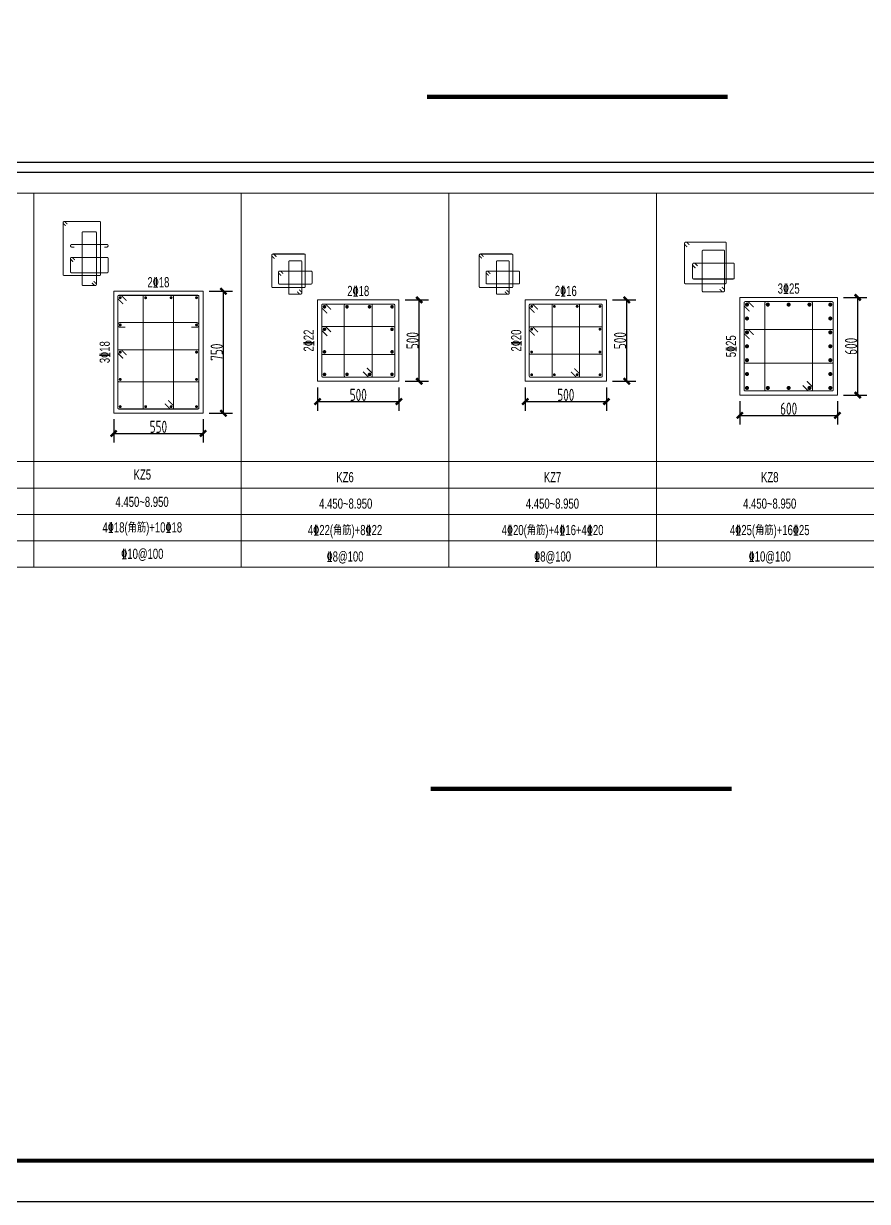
# Model space of a CAD drawing. Extents: x -695511 to 885008, y -751583 to -95266.
# Drawn here: x 270382 to 291143, y -295437 to -266473 of the extents above; entities that cross this region are included whole.
import ezdxf
from ezdxf.enums import TextEntityAlignment as Align

# ---------------------------------------------------------------- set-up
doc = ezdxf.new("R2010")
doc.units = 0
doc.header["$LTSCALE"] = 1000
doc.header["$MEASUREMENT"] = 0
for name, color, linetype in [('_0', 7, 'Continuous'), ('DIM_SYMB', 3, 'Continuous'), ('PUB_TITLE', 4, 'Continuous')]:
    doc.layers.add(name, color=color, linetype=linetype)
for name, color, linetype, lineweight in [('柱原位标注', 7, 'Continuous', 18), ('柱尺寸标注', 3, 'Continuous', 18), ('柱截面轮廓', 7, 'Continuous', 18), ('柱箍筋', 1, 'Continuous', 25), ('柱纵筋', 1, 'Continuous', 70), ('柱表文字', 7, 'Continuous', 18), ('柱表边线', 253, 'Continuous', 18)]:
    doc.layers.add(name, color=color, linetype=linetype, lineweight=lineweight)
doc.styles.add('样式 1', font='GS_TXT.shx', dxfattribs={"width": 0.7, "height": 375, "bigfont": 'yjkchn.shx'})
doc.styles.add('盈建科标注', font='yjkeng.shx', dxfattribs={"width": 0.7, "height": 300, "bigfont": 'yjkchn.shx'})
doc.dimstyles.new('盈建科结构', dxfattribs={"dimscale": 150, "dimtxt": 2.5, "dimasz": 1, "dimexe": 1.5, "dimexo": 1.5, "dimgap": 1, "dimtad": 1, "dimdec": 0, "dimzin": 0, "dimdsep": 46, "dimtxsty": '盈建科标注', "dimblk": 'ARCHTICK', "dimcen": 0.09, "dimclrt": 7, "dimadec": 0, "dimazin": 0, "dimtfac": 1, "dimtdec": 4, "dimtix": 1, "dimtmove": 2, "dimatfit": 3, "dimfxl": 1, "dimtolj": 1, "dimtzin": 0, "dimarcsym": 0})

# ---------------------------------------------------------------- blocks, each defined once
blk = doc.blocks.new('_ArchTick')
at = {"color": 0, "linetype": 'ByBlock', "const_width": 0.4}
blk.add_lwpolyline([(-0.5, -0.5), (0.5, 0.5)], dxfattribs=at)
blk = doc.blocks.new('*D358')
at = {"layer": 'Defpoints', "color": 0, "transparency": 16777216}
for p in [(277616, -275268), (279616, -275268), (279616, -275768)]:
    blk.add_point(p, dxfattribs=at)
at = {"layer": '柱尺寸标注', "color": 0, "lineweight": -2, "transparency": 16777216}
for p, q in [((277616, -275418), (277616, -275993)), ((279616, -275418), (279616, -275993)), ((277616, -275768), (279616, -275768))]:
    blk.add_line(p, q, dxfattribs=at)
at = {"layer": '柱尺寸标注', "color": 0, "linetype": 'ByBlock', "lineweight": -2, "transparency": 16777216, "xscale": 150, "yscale": 150, "zscale": 150, "rotation": 180}
blk.add_blockref('_ArchTick', (277616, -275768), dxfattribs=at)
at = {"layer": '柱尺寸标注', "color": 0, "linetype": 'ByBlock', "lineweight": -2, "transparency": 16777216, "xscale": 150, "yscale": 150, "zscale": 150}
blk.add_blockref('_ArchTick', (279616, -275768), dxfattribs=at)
at = {"layer": '柱尺寸标注', "color": 7, "lineweight": 18, "transparency": 16777216, "insert": (278616, -275603), "char_height": 300, "attachment_point": 5, "style": '盈建科标注'}
blk.add_mtext('\\A1;500', dxfattribs=at)
blk = doc.blocks.new('*D359')
at = {"layer": 'Defpoints', "color": 0, "transparency": 16777216}
for p in [(279616, -273268), (280116, -273268), (279616, -275268)]:
    blk.add_point(p, dxfattribs=at)
at = {"layer": '柱尺寸标注', "color": 0, "lineweight": -2, "transparency": 16777216}
for p, q in [((279766, -273268), (280341, -273268)), ((280116, -275268), (280116, -273268)), ((279766, -275268), (280341, -275268))]:
    blk.add_line(p, q, dxfattribs=at)
at = {"layer": '柱尺寸标注', "color": 0, "linetype": 'ByBlock', "lineweight": -2, "transparency": 16777216, "xscale": 150, "yscale": 150, "zscale": 150}
for p, rotation in [((280116, -273268), 90), ((280116, -275268), 270)]:
    blk.add_blockref('_ArchTick', p, dxfattribs=dict(at, rotation=rotation))
at = {"layer": '柱尺寸标注', "color": 7, "lineweight": 18, "transparency": 16777216, "insert": (279951, -274268), "char_height": 300, "attachment_point": 5, "rotation": 90, "style": '盈建科标注'}
blk.add_mtext('\\A1;500', dxfattribs=at)
blk = doc.blocks.new('*D360')
at = {"layer": 'Defpoints', "color": 0, "transparency": 16777216}
for p in [(282722, -275268), (284722, -275268), (284722, -275768)]:
    blk.add_point(p, dxfattribs=at)
at = {"layer": '柱尺寸标注', "color": 0, "lineweight": -2, "transparency": 16777216}
for p, q in [((282722, -275418), (282722, -275993)), ((284722, -275418), (284722, -275993)), ((282722, -275768), (284722, -275768))]:
    blk.add_line(p, q, dxfattribs=at)
at = {"layer": '柱尺寸标注', "color": 0, "linetype": 'ByBlock', "lineweight": -2, "transparency": 16777216, "xscale": 150, "yscale": 150, "zscale": 150, "rotation": 180}
blk.add_blockref('_ArchTick', (282722, -275768), dxfattribs=at)
at = {"layer": '柱尺寸标注', "color": 0, "linetype": 'ByBlock', "lineweight": -2, "transparency": 16777216, "xscale": 150, "yscale": 150, "zscale": 150}
blk.add_blockref('_ArchTick', (284722, -275768), dxfattribs=at)
at = {"layer": '柱尺寸标注', "color": 7, "lineweight": 18, "transparency": 16777216, "insert": (283722, -275603), "char_height": 300, "attachment_point": 5, "style": '盈建科标注'}
blk.add_mtext('\\A1;500', dxfattribs=at)
blk = doc.blocks.new('*D361')
at = {"layer": 'Defpoints', "color": 0, "transparency": 16777216}
for p in [(284722, -273268), (285222, -273268), (284722, -275268)]:
    blk.add_point(p, dxfattribs=at)
at = {"layer": '柱尺寸标注', "color": 0, "lineweight": -2, "transparency": 16777216}
for p, q in [((284872, -273268), (285447, -273268)), ((285222, -275268), (285222, -273268)), ((284872, -275268), (285447, -275268))]:
    blk.add_line(p, q, dxfattribs=at)
at = {"layer": '柱尺寸标注', "color": 0, "linetype": 'ByBlock', "lineweight": -2, "transparency": 16777216, "xscale": 150, "yscale": 150, "zscale": 150}
for p, rotation in [((285222, -273268), 90), ((285222, -275268), 270)]:
    blk.add_blockref('_ArchTick', p, dxfattribs=dict(at, rotation=rotation))
at = {"layer": '柱尺寸标注', "color": 7, "lineweight": 18, "transparency": 16777216, "insert": (285057, -274268), "char_height": 300, "attachment_point": 5, "rotation": 90, "style": '盈建科标注'}
blk.add_mtext('\\A1;500', dxfattribs=at)
blk = doc.blocks.new('*D362')
at = {"layer": 'Defpoints', "color": 0, "transparency": 16777216}
for p in [(288004, -275608), (290404, -275608), (290404, -276108)]:
    blk.add_point(p, dxfattribs=at)
at = {"layer": '柱尺寸标注', "color": 0, "lineweight": -2, "transparency": 16777216}
for p, q in [((288004, -275758), (288004, -276333)), ((290404, -275758), (290404, -276333)), ((288004, -276108), (290404, -276108))]:
    blk.add_line(p, q, dxfattribs=at)
at = {"layer": '柱尺寸标注', "color": 0, "linetype": 'ByBlock', "lineweight": -2, "transparency": 16777216, "xscale": 150, "yscale": 150, "zscale": 150, "rotation": 180}
blk.add_blockref('_ArchTick', (288004, -276108), dxfattribs=at)
at = {"layer": '柱尺寸标注', "color": 0, "linetype": 'ByBlock', "lineweight": -2, "transparency": 16777216, "xscale": 150, "yscale": 150, "zscale": 150}
blk.add_blockref('_ArchTick', (290404, -276108), dxfattribs=at)
at = {"layer": '柱尺寸标注', "color": 7, "lineweight": 18, "transparency": 16777216, "insert": (289204, -275943), "char_height": 300, "attachment_point": 5, "style": '盈建科标注'}
blk.add_mtext('\\A1;600', dxfattribs=at)
blk = doc.blocks.new('*D363')
at = {"layer": 'Defpoints', "color": 0, "transparency": 16777216}
for p in [(290404, -273208), (290904, -273208), (290404, -275608)]:
    blk.add_point(p, dxfattribs=at)
at = {"layer": '柱尺寸标注', "color": 0, "lineweight": -2, "transparency": 16777216}
for p, q in [((290554, -273208), (291129, -273208)), ((290904, -275608), (290904, -273208)), ((290554, -275608), (291129, -275608))]:
    blk.add_line(p, q, dxfattribs=at)
at = {"layer": '柱尺寸标注', "color": 0, "linetype": 'ByBlock', "lineweight": -2, "transparency": 16777216, "xscale": 150, "yscale": 150, "zscale": 150}
for p, rotation in [((290904, -273208), 90), ((290904, -275608), 270)]:
    blk.add_blockref('_ArchTick', p, dxfattribs=dict(at, rotation=rotation))
at = {"layer": '柱尺寸标注', "color": 7, "lineweight": 18, "transparency": 16777216, "insert": (290739, -274408), "char_height": 300, "attachment_point": 5, "rotation": 90, "style": '盈建科标注'}
blk.add_mtext('\\A1;600', dxfattribs=at)
blk = doc.blocks.new('*D374')
at = {"layer": 'Defpoints', "color": 0, "transparency": 16777216}
for p in [(272599, -276053), (274799, -276053), (274799, -276553)]:
    blk.add_point(p, dxfattribs=at)
at = {"layer": '柱尺寸标注', "color": 0, "lineweight": -2, "transparency": 16777216}
for p, q in [((272599, -276203), (272599, -276778)), ((274799, -276203), (274799, -276778)), ((272599, -276553), (274799, -276553))]:
    blk.add_line(p, q, dxfattribs=at)
at = {"layer": '柱尺寸标注', "color": 0, "linetype": 'ByBlock', "lineweight": -2, "transparency": 16777216, "xscale": 150, "yscale": 150, "zscale": 150, "rotation": 180}
blk.add_blockref('_ArchTick', (272599, -276553), dxfattribs=at)
at = {"layer": '柱尺寸标注', "color": 0, "linetype": 'ByBlock', "lineweight": -2, "transparency": 16777216, "xscale": 150, "yscale": 150, "zscale": 150}
blk.add_blockref('_ArchTick', (274799, -276553), dxfattribs=at)
at = {"layer": '柱尺寸标注', "color": 7, "lineweight": 18, "transparency": 16777216, "insert": (273699, -276388), "char_height": 300, "attachment_point": 5, "style": '盈建科标注'}
blk.add_mtext('\\A1;550', dxfattribs=at)
blk = doc.blocks.new('*D375')
at = {"layer": 'Defpoints', "color": 0, "transparency": 16777216}
for p in [(274799, -273053), (275299, -273053), (274799, -276053)]:
    blk.add_point(p, dxfattribs=at)
at = {"layer": '柱尺寸标注', "color": 0, "lineweight": -2, "transparency": 16777216}
for p, q in [((274949, -273053), (275524, -273053)), ((275299, -276053), (275299, -273053)), ((274949, -276053), (275524, -276053))]:
    blk.add_line(p, q, dxfattribs=at)
at = {"layer": '柱尺寸标注', "color": 0, "linetype": 'ByBlock', "lineweight": -2, "transparency": 16777216, "xscale": 150, "yscale": 150, "zscale": 150}
for p, rotation in [((275299, -273053), 90), ((275299, -276053), 270)]:
    blk.add_blockref('_ArchTick', p, dxfattribs=dict(at, rotation=rotation))
at = {"layer": '柱尺寸标注', "color": 7, "lineweight": 18, "transparency": 16777216, "insert": (275134, -274553), "char_height": 300, "attachment_point": 5, "rotation": 90, "style": '盈建科标注'}
blk.add_mtext('\\A1;750', dxfattribs=at)

msp = doc.modelspace()

# ---------------------------------------------------------------- linework, layer by layer
at = {"layer": '_0'}
for points in [[(248237.5, -269877.3), (319537.5, -269877.3)], [(248237.5, -270126.3), (319537.5, -270126.3)]]:
    msp.add_lwpolyline(points, dxfattribs=at)
at = {"layer": 'DIM_SYMB', "const_width": 105}
for points in [[(280303.5, -268271.8), (287707.3, -268271.8)], [(280397, -285289.8), (287800.8, -285289.8)]]:
    msp.add_lwpolyline(points, dxfattribs=at)
at = {"layer": 'PUB_TITLE'}
msp.add_lwpolyline([(245737.5, -295436.5), (329837.5, -295436.5), (329837.5, -236036.5), (245737.5, -236036.5)], close=True, dxfattribs=at)
at = {"layer": 'PUB_TITLE', "const_width": 100}
msp.add_lwpolyline([(248237.5, -294436.5), (328837.5, -294436.5), (328837.5, -237036.5), (248237.5, -237036.5)], close=True, dxfattribs=at)
at = {"layer": '柱截面轮廓', "lineweight": 18}
for points in [[(274798.8, -273053.3), (272598.8, -273053.3), (272598.8, -276053.3), (274798.8, -276053.3)], [(279616.1, -273268.3), (277616.1, -273268.3), (277616.1, -275268.3), (279616.1, -275268.3)], [(284721.5, -273268.3), (282721.5, -273268.3), (282721.5, -275268.3), (284721.5, -275268.3)], [(290404.3, -273208.3), (288004.3, -273208.3), (288004.3, -275608.3), (290404.3, -275608.3)]]:
    msp.add_lwpolyline(points, close=True, dxfattribs=at)
at = {"layer": '柱箍筋', "lineweight": 25, "const_width": 25}
for points in [[(271461.6, -271406.3), (271405, -271349.8, 0.6681786), (271353, -271371.3), (271353, -272640.8, 0.4142136), (271378, -272665.8), (272253, -272665.8, 0.4142136), (272278, -272640.8), (272278, -271365.8, 0.4142136), (272253, -271340.8), (271383.5, -271340.8, 0.6681786), (271361.9, -271392.9), (271418.5, -271449.5)], [(272064.7, -272850.3), (272121.2, -272906.9, 0.6681786), (272173.3, -272885.3), (272173.3, -271615.8, 0.4142136), (272148.3, -271590.8), (271849.3, -271590.8, 0.4142136), (271824.3, -271615.8), (271824.3, -272890.8, 0.4142136), (271849.3, -272915.8), (272142.8, -272915.8, 0.6681786), (272164.4, -272863.8), (272107.8, -272807.2)], [(271630.8, -271967.8), (271566.8, -271967.8, -1), (271566.8, -271906.8), (272430.8, -271906.8, -1), (272430.8, -271967.8), (272366.8, -271967.8)], [(286762.3, -271913.4), (286705.8, -271856.8, 0.6681786), (286641.8, -271883.3), (286641.8, -272845.8, 0.4142136), (286666.8, -272870.8), (287641.8, -272870.8, 0.4142136), (287666.8, -272845.8), (287666.8, -271870.8, 0.4142136), (287641.8, -271845.8), (286679.3, -271845.8, 0.6681786), (286652.7, -271909.9), (286709.3, -271966.4)], [(271601.8, -272331.5), (271545.2, -272274.9, -0.6681786), (271566.8, -272222.8), (272436.3, -272222.8, -0.4142136), (272461.3, -272247.8), (272461.3, -272574.8, -0.4142136), (272436.3, -272599.8), (271561.3, -272599.8, -0.4142136), (271536.3, -272574.8), (271536.3, -272253.3, -0.6681786), (271588.4, -272231.8), (271644.9, -272288.3)], [(276602.4, -272205.8), (276545.8, -272149.3, 0.6681786), (276486.9, -272173.7), (276486.9, -272939.2, 0.4142136), (276511.9, -272964.2), (277286.9, -272964.2, 0.4142136), (277311.9, -272939.2), (277311.9, -272164.2, 0.4142136), (277286.9, -272139.2), (276521.4, -272139.2, 0.6681786), (276497, -272198.1), (276553.6, -272254.6)], [(281697.6, -272204.1), (281641, -272147.5, 0.6681786), (281592.4, -272167.7), (281592.4, -272939.2, 0.4142136), (281617.4, -272964.2), (282392.4, -272964.2, 0.4142136), (282417.4, -272939.2), (282417.4, -272164.2, 0.4142136), (282392.4, -272139.2), (281620.9, -272139.2, 0.6681786), (281600.7, -272187.8), (281657.3, -272244.4)], [(287508.7, -273003.3), (287565.2, -273059.9, 0.6681786), (287629.3, -273033.3), (287629.3, -272070.8, 0.4142136), (287604.3, -272045.8), (287104.3, -272045.8, 0.4142136), (287079.3, -272070.8), (287079.3, -273045.8, 0.4142136), (287104.3, -273070.8), (287591.8, -273070.8, 0.6681786), (287618.3, -273006.8), (287561.7, -272950.2)], [(276720.3, -272673.3), (276663.7, -272616.7, -0.6681786), (276688.1, -272557.8), (277453.6, -272557.8, -0.4142136), (277478.6, -272582.8), (277478.6, -272853.8, -0.4142136), (277453.6, -272878.8), (276678.6, -272878.8, -0.4142136), (276653.6, -272853.8), (276653.6, -272592.3, -0.6681786), (276712.5, -272567.9), (276769, -272624.5)], [(277111.1, -273064.2), (277167.7, -273120.7, 0.6681786), (277226.6, -273096.3), (277226.6, -272330.8, 0.4142136), (277201.6, -272305.8), (276930.6, -272305.8, 0.4142136), (276905.6, -272330.8), (276905.6, -273105.8, 0.4142136), (276930.6, -273130.8), (277192.1, -273130.8, 0.6681786), (277216.5, -273071.9), (277159.9, -273015.4)], [(282222.8, -273065.9), (282279.4, -273122.5, 0.6681786), (282328, -273102.3), (282328, -272330.8, 0.4142136), (282303, -272305.8), (282040, -272305.8, 0.4142136), (282015, -272330.8), (282015, -273105.8, 0.4142136), (282040, -273130.8), (282299.5, -273130.8, 0.6681786), (282319.7, -273082.2), (282263.1, -273025.6)], [(286909.3, -272483.1), (286852.7, -272426.5, -0.6681786), (286879.3, -272362.5), (287841.8, -272362.5, -0.4142136), (287866.8, -272387.5), (287866.8, -272729.2, -0.4142136), (287841.8, -272754.2), (286866.8, -272754.2, -0.4142136), (286841.8, -272729.2), (286841.8, -272400, -0.6681786), (286905.8, -272373.5), (286962.3, -272430.1)], [(281824, -272667.1), (281767.4, -272610.5, -0.6681786), (281787.5, -272561.8), (282559, -272561.8, -0.4142136), (282584, -272586.8), (282584, -272849.8, -0.4142136), (282559, -272874.8), (281784, -272874.8, -0.4142136), (281759, -272849.8), (281759, -272590.3, -0.6681786), (281807.7, -272570.2), (281864.3, -272626.8)], [(272914.3, -273286.1), (272791.4, -273163.2, 0.1989124), (272773.7, -273155.8), (272726.3, -273155.8, 0.4142136), (272701.3, -273180.8), (272701.3, -275925.8, 0.4142136), (272726.3, -275950.8), (274671.3, -275950.8, 0.4142136), (274696.3, -275925.8), (274696.3, -273180.8, 0.4142136), (274671.3, -273155.8), (272726.3, -273155.8, 0.4142136), (272701.3, -273180.8), (272701.3, -273228.2, 0.1989124), (272708.6, -273245.9), (272831.6, -273368.8)], [(273857.3, -275820.6), (273980.3, -275943.5, 0.1989124), (273997.9, -275950.8), (274045.3, -275950.8, 0.4142136), (274070.3, -275925.8), (274070.3, -273180.8, 0.4142136), (274045.3, -273155.8), (273352.3, -273155.8, 0.4142136), (273327.3, -273180.8), (273327.3, -275925.8, 0.4142136), (273352.3, -275950.8), (274045.3, -275950.8, 0.4142136), (274070.3, -275925.8), (274070.3, -275878.5, 0.1989124), (274063, -275860.8), (273940, -275737.8)], [(277945.2, -273503.4), (277820.9, -273379.1, 0.1989124), (277800.9, -273370.8), (277746.8, -273370.8, 0.4142136), (277718.6, -273399.1), (277718.6, -275137.6, 0.4142136), (277746.8, -275165.8), (279485.3, -275165.8, 0.4142136), (279513.6, -275137.6), (279513.6, -273399.1, 0.4142136), (279485.3, -273370.8), (277746.8, -273370.8, 0.4142136), (277718.6, -273399.1), (277718.6, -273453.2, 0.1989124), (277726.9, -273473.2), (277851.2, -273597.5)], [(278732.9, -275033.2), (278857.3, -275157.6, 0.1989124), (278877.2, -275165.8), (278931.3, -275165.8, 0.4142136), (278959.6, -275137.6), (278959.6, -273399.1, 0.4142136), (278931.3, -273370.8), (278300.8, -273370.8, 0.4142136), (278272.6, -273399.1), (278272.6, -275137.6, 0.4142136), (278300.8, -275165.8), (278931.3, -275165.8, 0.4142136), (278959.6, -275137.6), (278959.6, -275083.5, 0.1989124), (278951.3, -275063.5), (278827, -274939.2)], [(283035.3, -273500.8), (282912.7, -273378.2, 0.1989124), (282895, -273370.8), (282849, -273370.8, 0.4142136), (282824, -273395.8), (282824, -275140.8, 0.4142136), (282849, -275165.8), (284594, -275165.8, 0.4142136), (284619, -275140.8), (284619, -273395.8, 0.4142136), (284594, -273370.8), (282849, -273370.8, 0.4142136), (282824, -273395.8), (282824, -273441.8, 0.1989124), (282831.4, -273459.5), (282954, -273582.1)], [(283847.7, -275035.9), (283970.4, -275158.5, 0.1989124), (283988.1, -275165.8), (284034, -275165.8, 0.4142136), (284059, -275140.8), (284059, -273395.8, 0.4142136), (284034, -273370.8), (283409, -273370.8, 0.4142136), (283384, -273395.8), (283384, -275140.8, 0.4142136), (283409, -275165.8), (284034, -275165.8, 0.4142136), (284059, -275140.8), (284059, -275094.9, 0.1989124), (284051.7, -275077.2), (283929.1, -274954.5)], [(288343.7, -273445.2), (288218.4, -273320, 0.1989124), (288196.4, -273310.8), (288138, -273310.8, 0.4142136), (288106.8, -273342.1), (288106.8, -275474.6, 0.4142136), (288138, -275505.8), (290270.5, -275505.8, 0.4142136), (290301.8, -275474.6), (290301.8, -273342.1, 0.4142136), (290270.5, -273310.8), (288138, -273310.8, 0.4142136), (288106.8, -273342.1), (288106.8, -273400.4, 0.1989124), (288115.9, -273422.5), (288241.1, -273547.7)], [(289552.4, -275371.5), (289677.6, -275496.7, 0.1989124), (289699.7, -275505.8), (289758, -275505.8, 0.4142136), (289789.3, -275474.6), (289789.3, -273342.1, 0.4142136), (289758, -273310.8), (288650.5, -273310.8, 0.4142136), (288619.3, -273342.1), (288619.3, -275474.6, 0.4142136), (288650.5, -275505.8), (289758, -275505.8, 0.4142136), (289789.3, -275474.6), (289789.3, -275416.2, 0.1989124), (289780.1, -275394.2), (289654.9, -275268.9)], [(272887.8, -273942.3), (272759.8, -273942.3, -1), (272759.8, -273825.3), (274637.8, -273825.3, -1), (274637.8, -273942.3), (274509.8, -273942.3)], [(277851.2, -274151.5), (277726.9, -274027.2, -0.1989124), (277718.6, -274007.2), (277718.6, -273953.1, -0.4142136), (277746.8, -273924.8), (279485.3, -273924.8, -0.4142136), (279513.6, -273953.1), (279513.6, -274583.6, -0.4142136), (279485.3, -274611.8), (277746.8, -274611.8, -0.4142136), (277718.6, -274583.6), (277718.6, -273953.1, -0.4142136), (277746.8, -273924.8), (277800.9, -273924.8, -0.1989124), (277820.9, -273933.1), (277945.2, -274057.4)], [(282954, -274142.1), (282831.4, -274019.5, -0.1989124), (282824, -274001.8), (282824, -273955.8, -0.4142136), (282849, -273930.8), (284594, -273930.8, -0.4142136), (284619, -273955.8), (284619, -274580.8, -0.4142136), (284594, -274605.8), (282849, -274605.8, -0.4142136), (282824, -274580.8), (282824, -273955.8, -0.4142136), (282849, -273930.8), (282895, -273930.8, -0.1989124), (282912.7, -273938.2), (283035.3, -274060.8)], [(288241.1, -274231.1), (288115.9, -274105.9, -0.1989124), (288106.8, -274083.8), (288106.8, -274025.4, -0.4142136), (288138, -273994.2), (290270.5, -273994.2, -0.4142136), (290301.8, -274025.4), (290301.8, -274791.3, -0.4142136), (290270.5, -274822.5), (288138, -274822.5, -0.4142136), (288106.8, -274791.3), (288106.8, -274025.4, -0.4142136), (288138, -273994.2), (288196.4, -273994.2, -0.1989124), (288218.4, -274003.3), (288343.7, -274128.5)], [(272831.6, -274707.8), (272708.6, -274584.9, -0.1989124), (272701.3, -274567.2), (272701.3, -274519.8, -0.4142136), (272726.3, -274494.8), (274671.3, -274494.8, -0.4142136), (274696.3, -274519.8), (274696.3, -275256.3, -0.4142136), (274671.3, -275281.3), (272726.3, -275281.3, -0.4142136), (272701.3, -275256.3), (272701.3, -274519.8, -0.4142136), (272726.3, -274494.8), (272773.7, -274494.8, -0.1989124), (272791.4, -274502.2), (272914.3, -274625.1)]]:
    msp.add_lwpolyline(points, format="xyb", dxfattribs=at)
at = {"layer": '柱纵筋', "lineweight": 70}
for points, const_width in [([(272777.8, -273214.3, 1), (272741.8, -273214.3, 1)], 36), ([(273403.8, -273214.3, 1), (273367.8, -273214.3, 1)], 36), ([(274029.8, -273214.3, 1), (273993.8, -273214.3, 1)], 36), ([(274655.8, -273214.3, 1), (274619.8, -273214.3, 1)], 36), ([(277807.1, -273437.3, 1), (277763.1, -273437.3, 1)], 44), ([(279469.1, -273437.3, 1), (279425.1, -273437.3, 1)], 44), ([(282899, -273428.3, 1), (282864, -273428.3, 1)], 35), ([(283459, -273428.3, 1), (283424, -273428.3, 1)], 35), ([(284019, -273428.3, 1), (283984, -273428.3, 1)], 35), ([(284579, -273428.3, 1), (284544, -273428.3, 1)], 35), ([(288204.3, -273383.3, 1), (288154.3, -273383.3, 1)], 50), ([(288716.8, -273383.3, 1), (288666.8, -273383.3, 1)], 50), ([(289229.3, -273383.3, 1), (289179.3, -273383.3, 1)], 50), ([(289741.8, -273383.3, 1), (289691.8, -273383.3, 1)], 50), ([(290254.3, -273383.3, 1), (290204.3, -273383.3, 1)], 50), ([(288204.3, -273725, 1), (288154.3, -273725, 1)], 50), ([(290254.3, -273725, 1), (290204.3, -273725, 1)], 50), ([(272777.8, -273883.8, 1), (272741.8, -273883.8, 1)], 36), ([(274655.8, -273883.8, 1), (274619.8, -273883.8, 1)], 36), ([(277807.1, -273991.3, 1), (277763.1, -273991.3, 1)], 44), ([(279469.1, -273991.3, 1), (279425.1, -273991.3, 1)], 44), ([(288204.3, -274066.7, 1), (288154.3, -274066.7, 1)], 50), ([(290254.3, -274066.7, 1), (290204.3, -274066.7, 1)], 50), ([(272777.8, -274553.3, 1), (272741.8, -274553.3, 1)], 36), ([(274655.8, -274553.3, 1), (274619.8, -274553.3, 1)], 36), ([(277807.1, -274545.3, 1), (277763.1, -274545.3, 1)], 44), ([(279469.1, -274545.3, 1), (279425.1, -274545.3, 1)], 44), ([(288204.3, -274408.3, 1), (288154.3, -274408.3, 1)], 50), ([(290254.3, -274408.3, 1), (290204.3, -274408.3, 1)], 50), ([(288204.3, -274750, 1), (288154.3, -274750, 1)], 50), ([(290254.3, -274750, 1), (290204.3, -274750, 1)], 50), ([(277807.1, -275099.3, 1), (277763.1, -275099.3, 1)], 44), ([(279469.1, -275099.3, 1), (279425.1, -275099.3, 1)], 44), ([(282899, -275108.3, 1), (282864, -275108.3, 1)], 35), ([(283459, -275108.3, 1), (283424, -275108.3, 1)], 35), ([(284019, -275108.3, 1), (283984, -275108.3, 1)], 35), ([(284579, -275108.3, 1), (284544, -275108.3, 1)], 35), ([(288204.3, -275091.7, 1), (288154.3, -275091.7, 1)], 50), ([(290254.3, -275091.7, 1), (290204.3, -275091.7, 1)], 50), ([(272777.8, -275222.8, 1), (272741.8, -275222.8, 1)], 36), ([(274655.8, -275222.8, 1), (274619.8, -275222.8, 1)], 36), ([(288204.3, -275433.3, 1), (288154.3, -275433.3, 1)], 50), ([(288716.8, -275433.3, 1), (288666.8, -275433.3, 1)], 50), ([(289229.3, -275433.3, 1), (289179.3, -275433.3, 1)], 50), ([(289741.8, -275433.3, 1), (289691.8, -275433.3, 1)], 50), ([(290254.3, -275433.3, 1), (290204.3, -275433.3, 1)], 50), ([(272777.8, -275892.3, 1), (272741.8, -275892.3, 1)], 36), ([(273403.8, -275892.3, 1), (273367.8, -275892.3, 1)], 36), ([(274029.8, -275892.3, 1), (273993.8, -275892.3, 1)], 36), ([(274655.8, -275892.3, 1), (274619.8, -275892.3, 1)], 36)]:
    msp.add_lwpolyline(points, format="xyb", close=True, dxfattribs=dict(at, const_width=const_width))
at = {"layer": '柱纵筋', "lineweight": 35}
for points, const_width in [([(278361.1, -273437.3, 1), (278317.1, -273437.3, 1)], 44), ([(278915.1, -273437.3, 1), (278871.1, -273437.3, 1)], 44), ([(282899, -273988.3, 1), (282864, -273988.3, 1)], 35), ([(284579, -273988.3, 1), (284544, -273988.3, 1)], 35), ([(282899, -274548.3, 1), (282864, -274548.3, 1)], 35), ([(284579, -274548.3, 1), (284544, -274548.3, 1)], 35), ([(278361.1, -275099.3, 1), (278317.1, -275099.3, 1)], 44), ([(278915.1, -275099.3, 1), (278871.1, -275099.3, 1)], 44)]:
    msp.add_lwpolyline(points, format="xyb", close=True, dxfattribs=dict(at, const_width=const_width))
at = {"layer": '柱表边线', "lineweight": 18}
for p, q in [((265527.4, -270643.3), (270632.9, -270643.3)), ((270632.9, -270643.3), (270632.9, -277243.3)), ((270632.9, -270643.3), (270632.9, -277243.3)), ((270632.9, -270643.3), (270632.9, -277243.3)), ((270632.9, -270643.3), (270632.9, -277243.3)), ((270632.9, -270643.3), (275738.4, -270643.3)), ((275738.4, -270643.3), (275738.4, -277243.3)), ((275738.4, -270643.3), (275738.4, -277243.3)), ((275738.4, -270643.3), (280843.8, -270643.3)), ((275738.4, -270643.3), (275738.4, -277243.3)), ((280843.8, -270643.3), (280843.8, -277243.3)), ((280843.8, -270643.3), (280843.8, -277243.3)), ((280843.8, -270643.3), (280843.8, -277243.3)), ((280843.8, -270643.3), (280843.8, -277243.3)), ((280843.8, -270643.3), (285949.3, -270643.3)), ((285949.3, -270643.3), (285949.3, -277243.3)), ((285949.3, -270643.3), (285949.3, -277243.3)), ((285949.3, -270643.3), (285949.3, -277243.3)), ((285949.3, -270643.3), (285949.3, -277243.3)), ((285949.3, -270643.3), (291529.3, -270643.3)), ((265527.4, -277243.3), (270632.9, -277243.3)), ((270632.9, -277243.3), (270632.9, -277893.3)), ((270632.9, -277243.3), (270632.9, -277893.3)), ((270632.9, -277243.3), (270632.9, -277893.3)), ((270632.9, -277243.3), (275738.4, -277243.3)), ((270632.9, -277243.3), (270632.9, -277893.3)), ((275738.4, -277243.3), (275738.4, -277893.3)), ((275738.4, -277243.3), (280843.8, -277243.3)), ((275738.4, -277243.3), (275738.4, -277893.3)), ((275738.4, -277243.3), (275738.4, -277893.3)), ((275738.4, -277243.3), (275738.4, -277893.3)), ((280843.8, -277243.3), (280843.8, -277893.3)), ((280843.8, -277243.3), (280843.8, -277893.3)), ((280843.8, -277243.3), (280843.8, -277893.3)), ((280843.8, -277243.3), (285949.3, -277243.3)), ((280843.8, -277243.3), (280843.8, -277893.3)), ((285949.3, -277243.3), (285949.3, -277893.3)), ((285949.3, -277243.3), (285949.3, -277893.3)), ((285949.3, -277243.3), (285949.3, -277893.3)), ((285949.3, -277243.3), (291529.3, -277243.3)), ((285949.3, -277243.3), (285949.3, -277893.3)), ((265527.4, -277893.3), (270632.9, -277893.3)), ((270632.9, -277893.3), (270632.9, -278543.3)), ((270632.9, -277893.3), (270632.9, -278543.3)), ((270632.9, -277893.3), (270632.9, -278543.3)), ((270632.9, -277893.3), (275738.4, -277893.3)), ((270632.9, -277893.3), (270632.9, -278543.3)), ((275738.4, -277893.3), (275738.4, -278543.3)), ((275738.4, -277893.3), (280843.8, -277893.3)), ((275738.4, -277893.3), (275738.4, -278543.3)), ((275738.4, -277893.3), (275738.4, -278543.3)), ((275738.4, -277893.3), (275738.4, -278543.3)), ((280843.8, -277893.3), (280843.8, -278543.3)), ((280843.8, -277893.3), (280843.8, -278543.3)), ((280843.8, -277893.3), (280843.8, -278543.3)), ((280843.8, -277893.3), (285949.3, -277893.3)), ((280843.8, -277893.3), (280843.8, -278543.3)), ((285949.3, -277893.3), (285949.3, -278543.3)), ((285949.3, -277893.3), (285949.3, -278543.3)), ((285949.3, -277893.3), (285949.3, -278543.3)), ((285949.3, -277893.3), (291529.3, -277893.3)), ((285949.3, -277893.3), (285949.3, -278543.3)), ((265527.4, -278543.3), (270632.9, -278543.3)), ((270632.9, -278543.3), (270632.9, -279193.3)), ((270632.9, -278543.3), (270632.9, -279193.3)), ((270632.9, -278543.3), (270632.9, -279193.3)), ((270632.9, -278543.3), (275738.4, -278543.3)), ((270632.9, -278543.3), (270632.9, -279193.3)), ((275738.4, -278543.3), (275738.4, -279193.3)), ((275738.4, -278543.3), (280843.8, -278543.3)), ((275738.4, -278543.3), (275738.4, -279193.3)), ((275738.4, -278543.3), (275738.4, -279193.3)), ((275738.4, -278543.3), (275738.4, -279193.3)), ((280843.8, -278543.3), (280843.8, -279193.3)), ((280843.8, -278543.3), (280843.8, -279193.3)), ((280843.8, -278543.3), (280843.8, -279193.3)), ((280843.8, -278543.3), (285949.3, -278543.3)), ((280843.8, -278543.3), (280843.8, -279193.3)), ((285949.3, -278543.3), (285949.3, -279193.3)), ((285949.3, -278543.3), (285949.3, -279193.3)), ((285949.3, -278543.3), (285949.3, -279193.3)), ((285949.3, -278543.3), (291529.3, -278543.3)), ((285949.3, -278543.3), (285949.3, -279193.3)), ((265527.4, -279193.3), (270632.9, -279193.3)), ((270632.9, -279193.3), (270632.9, -279843.3)), ((270632.9, -279193.3), (270632.9, -279843.3)), ((270632.9, -279193.3), (270632.9, -279843.3)), ((270632.9, -279193.3), (275738.4, -279193.3)), ((270632.9, -279193.3), (270632.9, -279843.3)), ((275738.4, -279193.3), (275738.4, -279843.3)), ((275738.4, -279193.3), (280843.8, -279193.3)), ((275738.4, -279193.3), (275738.4, -279843.3)), ((275738.4, -279193.3), (275738.4, -279843.3)), ((275738.4, -279193.3), (275738.4, -279843.3)), ((275738.4, -279193.3), (275738.4, -279843.3)), ((275738.4, -279193.3), (275738.4, -279843.3)), ((280843.8, -279193.3), (280843.8, -279843.3)), ((280843.8, -279193.3), (280843.8, -279843.3)), ((280843.8, -279193.3), (280843.8, -279843.3)), ((280843.8, -279193.3), (285949.3, -279193.3)), ((280843.8, -279193.3), (280843.8, -279843.3)), ((285949.3, -279193.3), (285949.3, -279843.3)), ((285949.3, -279193.3), (285949.3, -279843.3)), ((285949.3, -279193.3), (285949.3, -279843.3)), ((285949.3, -279193.3), (291529.3, -279193.3)), ((285949.3, -279193.3), (285949.3, -279843.3)), ((265527.4, -279843.3), (270632.9, -279843.3)), ((270632.9, -279843.3), (275738.4, -279843.3)), ((275738.4, -279843.3), (280843.8, -279843.3)), ((280843.8, -279843.3), (285949.3, -279843.3)), ((285949.3, -279843.3), (291529.3, -279843.3))]:
    msp.add_line(p, q, dxfattribs=at)

# ---------------------------------------------------------------- texts
at = {"layer": '柱原位标注', "style": '样式 1', "width": 0.7}
for s, p in [('2%%13218', (273698.8, -273033.3)), ('2%%13218', (278616.1, -273248.3)), ('2%%13216', (283721.5, -273248.3)), ('3%%13225', (289204.3, -273188.3))]:
    msp.add_text(s, height=250, dxfattribs=at).set_placement(p, align=Align.BOTTOM_CENTER)
for s, p in [('2%%13222', (277596.1, -274268.3)), ('2%%13220', (282701.5, -274268.3)), ('5%%13225', (287984.3, -274408.3)), ('3%%13218', (272578.8, -274553.3))]:
    msp.add_text(s, height=250, rotation=90, dxfattribs=at).set_placement(p, align=Align.BOTTOM_CENTER)
at = {"layer": '柱表文字', "style": '样式 1', "width": 0.7}
for s, p in [('KZ5', (273303.8, -277561.8)), ('KZ6', (278291.1, -277626.8)), ('KZ7', (283396.5, -277626.8)), ('KZ8', (288739.3, -277626.8)), ('4.450~8.950', (273297.3, -278233.3)), ('4.450~8.950', (278307.9, -278276.8)), ('4.450~8.950', (283392.9, -278276.8)), ('4.450~8.950', (288737.9, -278276.8)), ('4%%13218(角筋)+10%%13218', (273303.8, -278861.8)), ('4%%13222(角筋)+8%%13222', (278291.1, -278926.8)), ('4%%13220(角筋)+4%%13216+4%%13220', (283396.5, -278926.8)), ('4%%13225(角筋)+16%%13225', (288739.3, -278926.8)), ('%%13210@100', (273303.8, -279511.8)), ('%%1328@100', (278291.1, -279576.8)), ('%%1328@100', (283396.5, -279576.8)), ('%%13210@100', (288739.3, -279576.8))]:
    msp.add_text(s, height=250, dxfattribs=at).set_placement(p, align=Align.MIDDLE_CENTER)

# ---------------------------------------------------------------- dimensions: what is measured, and where the dimension line sits
at = {"layer": '柱尺寸标注', "lineweight": 18}
for p1, p2, picture, middle in [((274798.8, -276053.3), (274798.8, -273053.3), '*D375', (275133.8, -274553.3)), ((290404.3, -275608.3), (290404.3, -273208.3), '*D363', (290739.3, -274408.3)), ((279616.1, -275268.3), (279616.1, -273268.3), '*D359', (279951.1, -274268.3)), ((284721.5, -275268.3), (284721.5, -273268.3), '*D361', (285056.5, -274268.3)), ((277616.1, -275268.3), (279616.1, -275268.3), '*D358', (278616.1, -275603.3)), ((282721.5, -275268.3), (284721.5, -275268.3), '*D360', (283721.5, -275603.3)), ((288004.3, -275608.3), (290404.3, -275608.3), '*D362', (289204.3, -275943.3)), ((272598.8, -276053.3), (274798.8, -276053.3), '*D374', (273698.8, -276388.3))]:
    dim = msp.add_aligned_dim(p1=p1, p2=p2, distance=-500, dimstyle='盈建科结构', override={"dimexo": 1, "dimgap": 0.1, "dimlfac": 0.25, "dimrnd": 5}, dxfattribs=at)
    dim.commit()
    dim.dimension.update_dxf_attribs({"geometry": picture, "text_midpoint": middle})

doc.saveas('drawing.dxf')
